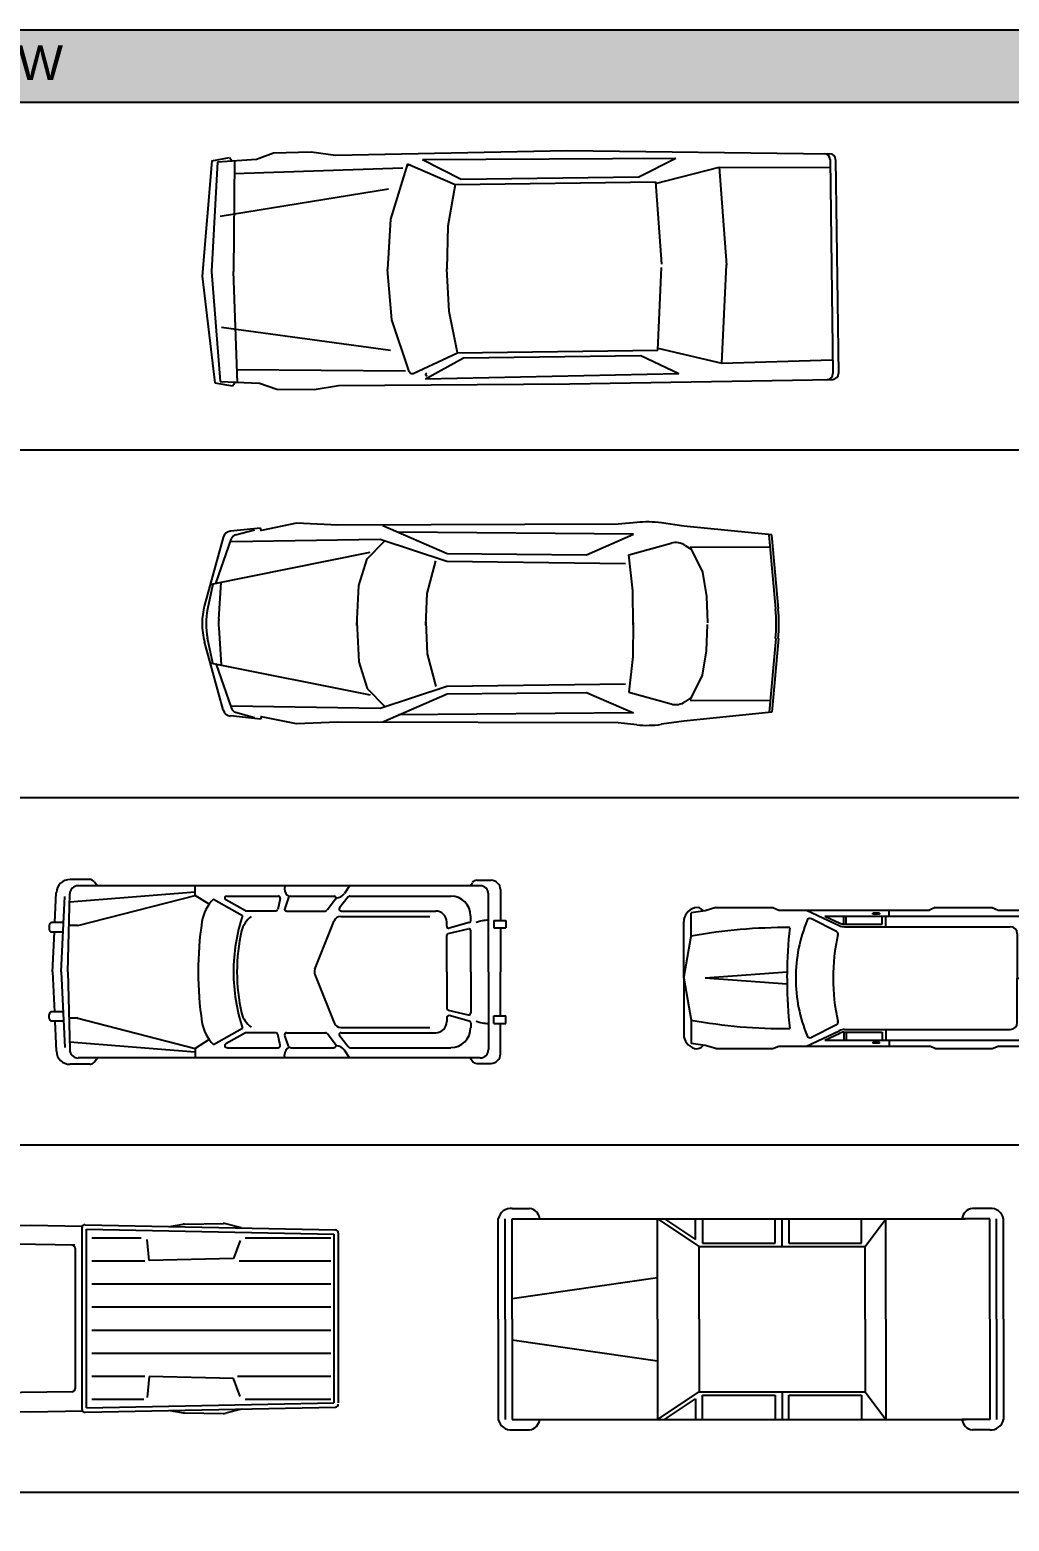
# Model space of a CAD drawing. Header units: millimetres. Extents: x 2646 to 50990, y 12226 to 40347.
# Drawn here: x 30324 to 38815, y 27421 to 40347 of the extents above; entities that cross this region are included whole.
import ezdxf

# ---------------------------------------------------------------- set-up
doc = ezdxf.new("R2010")
doc.units = ezdxf.units.MM
doc.layers.add('www.cad-blocks.net', color=7, linetype='Continuous')
doc.styles.add('ATTR', font='romans.shx', dxfattribs={"width": 0.8, "height": 1.114828})
doc.styles.get("Standard").update_dxf_attribs({"font": 'arial.ttf'})

# ---------------------------------------------------------------- blocks, each defined once
blk = doc.blocks.new('A$C72F947F0')
for p, q in [((-2.038, 0.936), (-2.124, -0.065)), ((-1.991, 0.926), (-2.042, -0.023)), ((-2.038, 0.936), (-1.885, 0.963)), ((-1.991, 0.926), (-1.651, 0.948)), ((-1.885, 0.963), (-1.864, 0.938)), ((-1.843, 0.937), (-1.852, -0.025)), ((-1.651, 0.948), (-1.503, 1.005)), ((-1.503, 1.005), (-1.179, 1.014)), ((-1.179, 1.014), (-0.967, 0.985)), ((-0.967, 0.985), (1.038, 1.025)), ((-0.343, 0.909), (-0.489, 0.43)), ((-0.343, 0.909), (0.072, 0.729)), ((-0.212, 0.947), (1.984, 0.959)), ((-0.212, 0.947), (0.124, 0.776)), ((1.038, 1.025), (3.319, 0.996)), ((1.662, 0.796), (1.984, 0.959)), ((3.322, 0.947), (3.346, -0.909)), ((3.369, 0.946), (3.394, -0.908)), ((-1.845, 0.824), (-0.382, 0.875)), ((0.124, 0.776), (1.662, 0.796)), ((1.809, 0.737), (2.36, 0.881)), ((2.36, 0.881), (3.317, 0.878)), ((2.36, 0.881), (2.424, 0.031)), ((-1.967, 0.454), (-0.507, 0.692)), ((0.072, 0.729), (0.008, 0.369)), ((0.072, 0.729), (1.808, 0.752)), ((1.808, 0.752), (1.861, 0.038)), ((-0.489, 0.43), (-0.517, -0.006)), ((0.008, 0.369), (0, 0)), ((1.827, -0.705), (1.861, 0.01)), ((2.382, -0.819), (2.424, 0.033)), ((-2.124, -0.065), (-2.012, -0.99)), ((-2.042, -0.023), (-1.966, -0.979)), ((-1.817, -0.986), (-1.852, -0.025)), ((-0.477, -0.444), (-0.517, -0.008)), ((0.018, -0.37), (0, -0.001)), ((0.091, -0.728), (0.018, -0.37)), ((-1.954, -0.507), (-0.489, -0.706)), ((-0.327, -0.892), (-0.477, -0.444)), ((-0.293, -0.907), (0.091, -0.728)), ((-0.187, -0.954), (0.144, -0.773)), ((0.091, -0.728), (1.827, -0.705)), ((0.144, -0.773), (1.682, -0.753)), ((1.682, -0.753), (2.009, -0.907)), ((1.828, -0.69), (2.382, -0.819)), ((-1.823, -0.874), (-0.359, -0.886)), ((2.382, -0.819), (3.339, -0.791)), ((-2.012, -0.99), (-1.859, -1.014)), ((-1.966, -0.979), (-1.625, -0.993)), ((-1.859, -1.014), (-1.839, -0.988)), ((-1.625, -0.993), (-1.476, -1.045)), ((-1.151, -1.046), (-0.94, -1.012)), ((-0.94, -1.012), (1.065, -0.998)), ((-0.187, -0.954), (2.009, -0.907)), ((1.065, -0.998), (3.344, -0.96)), ((-1.476, -1.045), (-1.151, -1.046))]:
    blk.add_line(p, q)
for centre, radius, start, end in [((3.271, 0.946), 0.0508, 0.7589, 89.2672), ((3.318, 0.945), 0.0508, 0.7589, 89.2672), ((-0.327, 0.874), 0.0254, 66.555, 163.016), ((-1.839, -0.025), 0.0127, 179.4593, 182.0585), ((-0.504, -0.007), 0.0127, 176.3444, 185.1734), ((0.013, 0), 0.0127, 178.75, 182.7679), ((-0.303, -0.884), 0.0254, 198.5019, 294.9628), ((-0.173, -0.917), 0.0127, 117.6971, 270.289), ((3.295, -0.91), 0.0508, 270.9731, 0.7589), ((3.343, -0.909), 0.0508, 270.9731, 0.7589)]:
    blk.add_arc(centre, radius, start, end)
blk = doc.blocks.new('A$C4A265791')
for p, q in [((-0.834, 0.812), (-1.094, 0.785)), ((-1.051, 0.752), (-0.887, 0.798)), ((-0.827, 0.784), (-0.834, 0.812)), ((-0.524, 0.854), (-0.826, 0.791)), ((-0.163, 0.838), (-0.524, 0.854)), ((2.266, 0.845), (-0.163, 0.838)), ((0.226, 0.835), (0.783, 0.592)), ((2.399, 0.758), (0.362, 0.776)), ((2.427, 0.861), (2.266, 0.845)), ((2.834, 0.829), (2.642, 0.857)), ((3.599, 0.753), (2.834, 0.829)), ((-1.158, 0.731), (-1.32, 0.143)), ((-1.221, 0.331), (-1.085, 0.721)), ((-1.087, 0.696), (0.203, 0.716)), ((0.091, 0.546), (0.242, 0.702)), ((0.203, 0.716), (0.78, 0.526)), ((1.991, 0.581), (2.399, 0.758)), ((2.359, 0.579), (2.725, 0.681)), ((2.848, 0.661), (2.898, 0.628)), ((2.889, 0.647), (3.581, 0.65)), ((2.889, 0.647), (2.996, 0.431)), ((3.632, 0.113), (3.576, 0.752)), ((3.655, 0.113), (3.599, 0.753)), ((-1.273, 0.323), (0.117, 0.603)), ((0.019, 0.315), (0.091, 0.546)), ((0.61, 0.245), (0.684, 0.528)), ((0.78, 0.526), (2.331, 0.504)), ((0.783, 0.592), (1.991, 0.581)), ((2.392, 0.269), (2.359, 0.579)), ((2.996, 0.431), (3.033, 0.219)), ((-1.247, 0.327), (-1.294, 0.11)), ((-1.197, 0.021), (-1.177, 0.341)), ((0, -0.032), (0.019, 0.315)), ((2.396, -0.026), (2.392, 0.269)), ((0.599, -0.029), (0.61, 0.245)), ((3.033, 0.219), (3.042, -0.009)), ((0, 0), (0.019, -0.348)), ((-1.197, -0.053), (-1.177, -0.374)), ((0.599, -0.003), (0.61, -0.277)), ((2.396, -0.007), (2.392, -0.301)), ((3.033, -0.251), (3.042, -0.023)), ((-1.158, -0.763), (-1.32, -0.175)), ((-1.247, -0.36), (-1.294, -0.142)), ((2.996, -0.463), (3.033, -0.251)), ((3.632, -0.145), (3.576, -0.784)), ((3.655, -0.145), (3.599, -0.785)), ((-1.273, -0.355), (0.117, -0.635)), ((-1.221, -0.363), (-1.085, -0.753)), ((0.019, -0.348), (0.091, -0.578)), ((0.61, -0.277), (0.684, -0.56)), ((2.392, -0.301), (2.359, -0.611)), ((2.889, -0.68), (2.996, -0.463)), ((0.091, -0.578), (0.242, -0.734)), ((0.203, -0.748), (0.78, -0.559)), ((0.226, -0.867), (0.783, -0.624)), ((0.78, -0.559), (2.331, -0.537)), ((0.783, -0.624), (1.991, -0.613)), ((1.991, -0.613), (2.399, -0.791)), ((2.359, -0.611), (2.725, -0.713)), ((-1.087, -0.728), (0.203, -0.748)), ((2.848, -0.693), (2.898, -0.66)), ((2.889, -0.68), (3.581, -0.682)), ((-0.834, -0.844), (-1.094, -0.817)), ((-1.051, -0.784), (-0.887, -0.83)), ((-0.827, -0.816), (-0.834, -0.844)), ((-0.524, -0.886), (-0.826, -0.823)), ((-0.163, -0.871), (-0.524, -0.886)), ((2.266, -0.877), (-0.163, -0.871)), ((2.399, -0.791), (0.362, -0.808)), ((2.427, -0.893), (2.266, -0.877)), ((2.834, -0.861), (2.642, -0.889)), ((3.599, -0.785), (2.834, -0.861))]:
    blk.add_line(p, q)
for centre, radius, start, end in [((-1.086, 0.711), 0.075, 95.8102, 164.6615), ((2.515, -0.035), 0.9, 81.9284, 95.6257), ((-1.038, 0.704), 0.05, 105.4862, 160.7894), ((2.765, 0.536), 0.15, 56.2641, 105.5306), ((-0.741, -0.016), 0.6, 164.6615, 195.3385), ((-0.707, -0.016), 0.6, 167.9052, 192.0948), ((-0.598, -0.016), 0.6, 176.4735, 183.5265), ((2.137, -0.016), 1.5, 355.0592, 4.9408), ((2.16, -0.016), 1.5, 355.0592, 4.9408), ((-1.086, -0.743), 0.075, 195.3385, 264.1898), ((-1.038, -0.736), 0.05, 199.2106, 254.5138), ((2.765, -0.568), 0.15, 254.4694, 303.7359), ((2.515, 0.002), 0.9, 264.3743, 278.0716)]:
    blk.add_arc(centre, radius, start, end)
blk = doc.blocks.new('A$C51CD6462')
at = {"linetype": 'Continuous'}
for p, q in [((-2.069, 0.824), (-2.24, 0.824)), ((-2.032, 0.806), (-2.003, 0.77)), ((1.23, 0.77), (1.248, 0.796)), ((1.287, 0.817), (1.41, 0.817)), ((-2.371, 0.45), (-2.359, 0.71)), ((-2.317, 0.023), (-2.286, 0.677)), ((-2.26, 0.023), (-2.242, 0.699)), ((-2.244, 0.629), (-1.156, 0.717)), ((-2.173, 0.426), (-1.156, 0.686)), ((1.316, 0.77), (-2.17, 0.77)), ((-1.156, 0.686), (-1.156, 0.77)), ((-1.034, 0.61), (-1.156, 0.686)), ((-0.997, 0.652), (-0.744, 0.513)), ((-0.72, 0.553), (-0.889, 0.648)), ((-0.881, 0.68), (-0.434, 0.68)), ((-0.417, 0.659), (-0.44, 0.564)), ((-0.379, 0.77), (-0.38, 0.743)), ((-0.346, 0.668), (-0.379, 0.573)), ((-0.33, 0.68), (0.049, 0.68)), ((0.062, 0.652), (-0.012, 0.557)), ((0.172, 0.673), (0.097, 0.578)), ((0.183, 0.77), (0.139, 0.703)), ((0.186, 0.68), (1.061, 0.68)), ((1.388, 0.023), (1.388, 0.698)), ((1.491, 0.736), (1.491, 0.469)), ((-0.457, 0.55), (-0.712, 0.55)), ((-0.363, 0.55), (-0.026, 0.55)), ((0.11, 0.55), (0.93, 0.55)), ((-2.421, 0.426), (-2.421, 0.392)), ((-2.297, 0.45), (-2.397, 0.45)), ((-2.173, 0.426), (-2.25, 0.426)), ((-0.117, 0.046), (0.049, 0.465)), ((0.107, 0.504), (0.879, 0.504)), ((1.026, 0.42), (1.026, 0.454)), ((1.039, 0.355), (1.213, 0.396)), ((1.221, 0.451), (1.047, 0.403)), ((1.234, 0.468), (1.234, 0.508)), ((1.435, 0.469), (1.539, 0.469)), ((1.435, 0.469), (1.435, 0.405)), ((1.435, 0.405), (1.539, 0.405)), ((1.491, 0.405), (1.491, 0.023)), ((1.539, 0.469), (1.539, 0.405)), ((-2.301, 0.368), (-2.397, 0.368)), ((-2.391, 0.023), (-2.375, 0.368)), ((1.026, 0.023), (1.026, 0.339)), ((1.234, 0.023), (1.234, 0.379)), ((-2.391, 0.023), (-2.375, -0.322)), ((-2.317, 0.023), (-2.286, -0.631)), ((-2.26, 0.023), (-2.242, -0.653)), ((1.026, 0.023), (1.026, -0.292)), ((1.234, 0.023), (1.234, -0.332)), ((1.388, 0.023), (1.388, -0.651)), ((1.491, -0.358), (1.491, 0.023)), ((-0.117, 0), (0.049, -0.418)), ((-2.421, -0.379), (-2.421, -0.346)), ((-2.301, -0.322), (-2.397, -0.322)), ((-2.173, -0.379), (-2.25, -0.379)), ((-2.173, -0.379), (-1.156, -0.64)), ((1.026, -0.373), (1.026, -0.408)), ((1.039, -0.309), (1.213, -0.349)), ((1.221, -0.405), (1.047, -0.356)), ((1.435, -0.358), (1.539, -0.358)), ((1.435, -0.423), (1.435, -0.358)), ((1.539, -0.423), (1.539, -0.358)), ((-2.297, -0.404), (-2.397, -0.404)), ((-2.371, -0.404), (-2.359, -0.664)), ((-0.997, -0.606), (-0.744, -0.466)), ((-0.72, -0.506), (-0.889, -0.601)), ((-0.457, -0.504), (-0.712, -0.504)), ((-0.417, -0.612), (-0.44, -0.517)), ((-0.363, -0.504), (-0.026, -0.504)), ((0.062, -0.606), (-0.012, -0.51)), ((0.107, -0.458), (0.879, -0.458)), ((0.11, -0.504), (0.93, -0.504)), ((1.234, -0.421), (1.234, -0.461)), ((1.435, -0.423), (1.539, -0.423)), ((1.491, -0.689), (1.491, -0.423)), ((-2.244, -0.583), (-1.156, -0.671)), ((-1.034, -0.563), (-1.156, -0.64)), ((-1.156, -0.64), (-1.156, -0.723)), ((-0.881, -0.634), (-0.434, -0.634)), ((-0.346, -0.622), (-0.379, -0.527)), ((-0.33, -0.634), (0.049, -0.634)), ((0.172, -0.627), (0.097, -0.532)), ((0.186, -0.634), (1.061, -0.634)), ((1.316, -0.723), (-2.17, -0.723)), ((-2.032, -0.76), (-2.003, -0.723)), ((-0.379, -0.723), (-0.38, -0.696)), ((0.183, -0.723), (0.139, -0.656)), ((1.23, -0.723), (1.248, -0.75)), ((1.287, -0.77), (1.41, -0.77)), ((-2.069, -0.778), (-2.24, -0.778))]:
    blk.add_line(p, q, dxfattribs=at)
for centre, radius, start, end in [((-2.24, 0.705), 0.119, 90, 177.3745), ((-2.069, 0.777), 0.0466, 38.154, 90), ((1.287, 0.77), 0.0471, 90, 145.6933), ((1.41, 0.736), 0.0811, 360, 90), ((-2.17, 0.697), 0.0725, 90, 178.5036), ((-0.757, 0.406), 0.344, 134.2719, 171.4392), ((-0.881, 0.663), 0.0172, 90, 240.658), ((-0.434, 0.663), 0.0172, 346.4049, 90), ((-0.309, 0.74), 0.071, 177.8824, 244.0549), ((-0.33, 0.663), 0.0172, 90, 160.6566), ((0.049, 0.663), 0.0172, 322.0618, 90), ((0.067, 0.751), 0.0866, 269.2085, 326.5158), ((0.186, 0.663), 0.0172, 90, 141.5464), ((1.061, 0.508), 0.172, 360, 90), ((1.316, 0.698), 0.0718, 360, 90), ((-0.712, 0.568), 0.0172, 240.658, 270), ((-0.457, 0.568), 0.0172, 270, 346.4049), ((-0.363, 0.568), 0.0172, 160.6566, 270), ((-0.026, 0.568), 0.0172, 270, 322.0618), ((0.11, 0.568), 0.0172, 141.5464, 270), ((0.93, 0.454), 0.0959, 360, 90), ((-2.397, 0.426), 0.0241, 90, 180), ((-2.397, 0.392), 0.0241, 180, 270), ((1.789, 0.023), 2.918, 171.4392, 180), ((0.735, 0.023), 1.558, 161.6863, 180), ((-0.529, 0.317), 0.233, 127.0417, 164.6932), ((0.107, 0.441), 0.063, 90, 158.3549), ((1.043, 0.42), 0.0172, 180, 285.4886), ((1.217, 0.379), 0.0172, 360, 103.0509), ((1.217, 0.468), 0.0172, 285.4886, 360), ((1.388, 0.179), 0.292, 90, 111.8545), ((0.857, 0.023), 1.65, 167.5645, 180), ((1.043, 0.339), 0.0172, 103.0509, 180), ((1.789, 0.023), 2.918, 180, 188.5608), ((0.735, 0.023), 1.558, 180, 198.3137), ((0.857, 0.023), 1.65, 180, 192.4355), ((-0.059, 0.023), 0.063, 158.3549, 201.6451), ((-2.397, -0.346), 0.0241, 90, 180), ((-2.397, -0.379), 0.0241, 180, 270), ((-0.529, -0.271), 0.233, 195.3068, 232.9583), ((1.043, -0.292), 0.0172, 180, 256.9491), ((1.043, -0.373), 0.0172, 74.5114, 180), ((1.217, -0.332), 0.0172, 256.9491, 360), ((-0.757, -0.36), 0.344, 188.5608, 225.7281), ((-0.712, -0.521), 0.0172, 90, 119.342), ((-0.457, -0.521), 0.0172, 13.5951, 90), ((-0.363, -0.521), 0.0172, 90, 199.3434), ((-0.026, -0.521), 0.0172, 37.9382, 90), ((0.107, -0.395), 0.063, 201.6451, 270), ((0.11, -0.521), 0.0172, 90, 218.4536), ((0.93, -0.408), 0.0959, 270, 360), ((1.061, -0.461), 0.172, 270, 360), ((1.217, -0.421), 0.0172, 360, 74.5114), ((1.388, -0.132), 0.292, 248.1455, 270), ((-0.881, -0.616), 0.0172, 119.342, 270), ((-0.434, -0.616), 0.0172, 270, 13.5951), ((-0.309, -0.694), 0.071, 115.9451, 182.1176), ((-0.33, -0.616), 0.0172, 199.3434, 270), ((0.049, -0.616), 0.0172, 270, 37.9382), ((0.067, -0.704), 0.0866, 33.4842, 90.7915), ((0.186, -0.616), 0.0172, 218.4536, 270), ((-2.24, -0.659), 0.119, 182.6255, 270), ((-2.17, -0.651), 0.0725, 181.4964, 270), ((-2.069, -0.731), 0.0466, 270, 321.846), ((1.287, -0.723), 0.0471, 214.3067, 270), ((1.316, -0.651), 0.0718, 270, 360), ((1.41, -0.689), 0.0811, 270, 360)]:
    blk.add_arc(centre, radius, start, end, dxfattribs=at)
at = {"style": 'ATTR', "width": 0.8, "flags": 9}
blk.add_attdef('ESTCODE', (-2.391, 0.023), '', height=0.00083, rotation=180, dxfattribs=at)
blk = doc.blocks.new('A$C348C77DD')
at = {"linetype": 'Continuous'}
for p, q in [((-1.109, 0.584), (-1.229, 0.567)), ((-1.229, 0.363), (-1.229, 0.567)), ((-1.017, 0.611), (-1.109, 0.584)), ((-1.017, 0.611), (-0.522, 0.611)), ((-0.522, 0.611), (-0.471, 0.589)), ((-0.471, 0.589), (0.835, 0.589)), ((-0.229, 0.589), (0.054, 0.456)), ((-0.072, 0.538), (1.696, 0.538)), ((-0.072, 0.538), (0.06, 0.476)), ((0.094, 0.468), (0.094, 0.538)), ((0.115, 0.468), (0.115, 0.538)), ((0.402, 0.564), (0.346, 0.564)), ((0.346, 0.555), (0.346, 0.564)), ((0.402, 0.555), (0.346, 0.555)), ((0.402, 0.564), (0.402, 0.555)), ((0.427, 0.468), (0.427, 0.538)), ((0.457, 0.446), (0.457, 0.538)), ((0.486, 0.538), (0.486, 0.589)), ((0.886, 0.611), (0.835, 0.589)), ((0.886, 0.611), (1.381, 0.611)), ((1.381, 0.611), (1.432, 0.589)), ((1.432, 0.589), (1.646, 0.589)), ((1.65, 0.589), (1.68, 0.609)), ((1.826, 0.533), (1.826, 0.4)), ((-1.294, 0), (-1.294, 0.487)), ((0.029, 0.404), (-0.187, 0.515)), ((0.094, 0.468), (0.427, 0.468)), ((0.099, 0.446), (1.537, 0.446)), ((1.643, 0.386), (1.704, 0.401)), ((1.773, 0), (1.773, 0.462)), ((1.773, 0.417), (1.826, 0.417)), ((-1.294, 0), (-1.229, 0.363)), ((1.597, 0.385), (1.597, 0)), ((1.625, 0.073), (1.625, 0.363)), ((1.734, 0.378), (1.734, 0.073)), ((1.773, 0.357), (1.82, 0.357)), ((-0.399, 0.051), (-1.108, 0)), ((-0.399, 0), (-0.399, 0.032)), ((1.71, 0.049), (1.649, 0.049)), ((-1.294, 0), (-1.229, -0.363)), ((-1.294, 0), (-1.294, -0.487)), ((-0.399, -0.051), (-1.108, 0)), ((-0.399, 0), (-0.399, -0.032)), ((1.597, -0.385), (1.597, 0)), ((1.597, 0), (1.773, 0)), ((1.625, -0.073), (1.625, -0.363)), ((1.71, -0.049), (1.649, -0.049)), ((1.734, -0.378), (1.734, -0.073)), ((1.773, 0), (1.773, -0.462)), ((-1.229, -0.363), (-1.229, -0.567)), ((1.643, -0.386), (1.704, -0.401)), ((1.773, -0.357), (1.82, -0.357)), ((-0.229, -0.589), (0.054, -0.456)), ((0.029, -0.404), (-0.187, -0.515)), ((-0.072, -0.538), (0.06, -0.476)), ((0.094, -0.468), (0.427, -0.468)), ((0.094, -0.468), (0.094, -0.538)), ((0.099, -0.446), (1.537, -0.446)), ((0.115, -0.468), (0.115, -0.538)), ((0.427, -0.468), (0.427, -0.538)), ((0.457, -0.446), (0.457, -0.538)), ((1.773, -0.417), (1.826, -0.417)), ((1.826, -0.533), (1.826, -0.4)), ((-1.109, -0.584), (-1.229, -0.567)), ((-1.017, -0.611), (-1.109, -0.584)), ((-1.017, -0.611), (-0.522, -0.611)), ((-0.522, -0.611), (-0.471, -0.589)), ((-0.471, -0.589), (0.835, -0.589)), ((-0.072, -0.538), (1.696, -0.538)), ((0.402, -0.555), (0.346, -0.555)), ((0.346, -0.555), (0.346, -0.564)), ((0.402, -0.564), (0.346, -0.564)), ((0.402, -0.564), (0.402, -0.555)), ((0.486, -0.538), (0.486, -0.589)), ((0.886, -0.611), (0.835, -0.589)), ((0.886, -0.611), (1.381, -0.611)), ((1.381, -0.611), (1.432, -0.589)), ((1.432, -0.589), (1.646, -0.589)), ((1.65, -0.589), (1.68, -0.609))]:
    blk.add_line(p, q, dxfattribs=at)
for centre, radius, start, end in [((-1.167, 0.487), 0.127, 106.2582, 180), ((-1.182, 0.539), 0.0728, 36.277, 106.2582), ((-0.199, 0.491), 0.0264, 62.8822, 157.4274), ((1.646, 0.462), 0.127, 360, 90), ((1.733, 0.533), 0.0932, 360, 124.7332), ((1.696, 0.46), 0.0777, 360, 90), ((-0.405, -4.193), 4.631, 89.636, 100.2554), ((3.12, 0.032), 3.519, 173.3861, 180), ((0.993, -0.004), 1.317, 157.4274, 179.8125), ((0.017, 0.38), 0.0264, 347.0033, 62.8822), ((0.099, 0.552), 0.106, 244.7897, 270), ((0.094, 0.548), 0.0793, 244.7897, 270), ((1.537, 0.385), 0.0607, 360, 90), ((1.71, 0.378), 0.0238, 360, 103.4785), ((1.657, 0.4), 0.17, 313.611, 360), ((1.665, 0), 1.665, 167.0033, 180), ((1.649, 0.363), 0.0238, 103.4785, 180), ((0.993, 0.004), 1.317, 180.1875, 202.5726), ((1.665, 0), 1.665, 180, 192.9967), ((1.649, 0.073), 0.0238, 180, 270), ((1.71, 0.073), 0.0238, 270, 360), ((3.12, -0.032), 3.519, 180, 186.6139), ((1.649, -0.073), 0.0238, 90, 180), ((1.71, -0.073), 0.0238, 360, 90), ((-0.405, 4.193), 4.631, 259.7446, 270.364), ((0.017, -0.38), 0.0264, 297.1178, 12.9967), ((1.537, -0.385), 0.0607, 270, 360), ((1.649, -0.363), 0.0238, 180, 256.5214), ((1.71, -0.378), 0.0238, 256.5214, 360), ((1.657, -0.4), 0.17, 360, 46.389), ((-1.167, -0.487), 0.127, 180, 253.7418), ((-0.199, -0.491), 0.0264, 202.5726, 297.1178), ((0.099, -0.552), 0.106, 90, 115.2103), ((0.094, -0.548), 0.0793, 90, 115.2103), ((1.646, -0.462), 0.127, 270, 360), ((1.696, -0.46), 0.0777, 270, 360), ((-1.182, -0.539), 0.0728, 253.7418, 323.723), ((1.733, -0.533), 0.0932, 235.2668, 360)]:
    blk.add_arc(centre, radius, start, end, dxfattribs=at)
for points in [[(0.346, 0.555), (0.346, 0.564), (0.402, 0.555), (0.402, 0.564)], [(0.346, -0.555), (0.346, -0.564), (0.402, -0.555), (0.402, -0.564)]]:
    blk.add_solid(points, dxfattribs=at)
at = {"style": 'ATTR', "width": 0.8, "flags": 9}
blk.add_attdef('ESTCODE', (-1.294, 0), '', height=0.000658, rotation=180, dxfattribs=at)
blk = doc.blocks.new('A$C39314826')
for p, q in [((-0.81, 0.48008), (-0.735, 0.48008)), ((1.26, 0.48008), (1.185, 0.48008)), ((-0.87, 0.00016), (-0.87, 0.43558)), ((-0.84, 0.00008), (-0.84, 0.43508)), ((-0.81, 0.00016), (-0.81, 0.43438)), ((-0.80996, 0.43508), (-0.69, 0.43508)), ((-0.69, 0.43508), (1.155, 0.43508)), ((-0.18, 0.00008), (-0.18, 0.43508)), ((-0.18, 0.43508), (0, 0.31508)), ((-0.15, 0.43508), (-0.015, 0.34508)), ((-0.015, 0.34508), (-0.015, 0.43508)), ((0.015, 0.43508), (0.015, 0.33008)), ((0.33, 0.33008), (0.33, 0.43508)), ((0.36, 0.31508), (0.36, 0.43508)), ((0.39, 0.43508), (0.39, 0.33008)), ((0.705, 0.33008), (0.705, 0.43508)), ((0.72, 0.31508), (0.81, 0.43508)), ((0.81, 0.00008), (0.81, 0.43508)), ((1.25996, 0.43508), (1.14, 0.43508)), ((1.26, 0.00016), (1.26, 0.43438)), ((1.29, 0.00008), (1.29, 0.43508)), ((1.32, 0.00016), (1.32, 0.43558)), ((0.015, 0.33008), (0.33, 0.33008)), ((0.39, 0.33008), (0.705, 0.33008)), ((0, 0.31508), (0.72, 0.31508)), ((0, 0.00008), (0, 0.31508)), ((0.72, 0.00008), (0.72, 0.31508)), ((-0.81, 0.09008), (-0.18, 0.18008)), ((-0.84, 0.00008), (-0.84, -0.43492)), ((-0.18, 0.00008), (-0.18, -0.43492)), ((0, 0.00008), (0, -0.31492)), ((0.72, 0.00008), (0.72, -0.31492)), ((0.81, 0.00008), (0.81, -0.43492)), ((1.29, 0.00008), (1.29, -0.43492)), ((-0.87, 0), (-0.87, -0.43542)), ((-0.81, 0), (-0.81, -0.43422)), ((1.26, 0), (1.26, -0.43422)), ((1.32, 0), (1.32, -0.43542)), ((-0.81, -0.08992), (-0.18, -0.17992)), ((-0.18, -0.43492), (0, -0.31492)), ((0, -0.31492), (0.72, -0.31492)), ((0.36, -0.31492), (0.36, -0.43492)), ((0.72, -0.31492), (0.81, -0.43492)), ((-0.15, -0.43492), (-0.015, -0.34492)), ((-0.015, -0.34492), (-0.015, -0.43492)), ((0.015, -0.43492), (0.015, -0.32992)), ((0.015, -0.32992), (0.33, -0.32992)), ((0.33, -0.32992), (0.33, -0.43492)), ((0.39, -0.32992), (0.705, -0.32992)), ((0.39, -0.43492), (0.39, -0.32992)), ((0.705, -0.32992), (0.705, -0.43492)), ((-0.80996, -0.43492), (-0.69, -0.43492)), ((-0.69, -0.43492), (1.155, -0.43492)), ((1.25996, -0.43492), (1.14, -0.43492)), ((-0.81, -0.47992), (-0.735, -0.47992)), ((1.26, -0.47992), (1.185, -0.47992))]:
    blk.add_line(p, q)
for centre, radius, start, end in [((-0.81432, 0.42334), 0.0569, 85.64554, 168.0943), ((-0.7425, 0.42758), 0.05303, 8.130111, 81.86996), ((1.1925, 0.42758), 0.05303, 98.13004, 171.8699), ((1.26432, 0.42334), 0.0569, 11.90574, 94.35446), ((-0.81432, -0.42318), 0.0569, 191.9057, 274.3545), ((-0.7425, -0.42742), 0.05303, 278.13, 351.8699), ((1.1925, -0.42742), 0.05303, 188.1301, 261.87), ((1.26432, -0.42318), 0.0569, 265.6455, 348.0943)]:
    blk.add_arc(centre, radius, start, end)
at = {"style": 'ATTR', "width": 0.8, "flags": 9}
blk.add_attdef('ESTCODE', (-0.81, -0.47992), '', height=0.000438, dxfattribs=at)
blk = doc.blocks.new('A$C7B90696E')
for p, q in [((-2.247, 0.753), (-1.702, 0.837)), ((-1.702, 0.837), (-1.166, 0.802)), ((-1.166, 0.802), (-0.387, 0.81)), ((-0.387, 0.81), (0.061, 0.801)), ((0.061, -0.788), (0.061, 0.801)), ((0.087, 0.813), (2.258, 0.768)), ((0.821, 0.798), (0.938, 0.817)), ((0.949, 0.818), (1.286, 0.823)), ((1.442, 0.785), (1.307, 0.821)), ((-2.327, 0.395), (-2.268, 0.732)), ((-1.379, 0.704), (-1.43, 0.303)), ((-1.124, 0.741), (-1.227, 0.47)), ((-0.751, 0.644), (-1.124, 0.741)), ((-0.753, 0.647), (-0.802, 0.359)), ((-0.001, 0.635), (-0.753, 0.647)), ((0.099, 0.775), (2.245, 0.73)), ((0.099, -0.775), (0.099, 0.775)), ((0.147, 0.7), (0.573, 0.7)), ((0.643, 0.502), (0.625, 0.684)), ((1.431, 0.677), (1.375, 0.521)), ((1.474, 0.7), (2.218, 0.7)), ((2.245, 0.73), (2.245, -0.73)), ((2.282, 0.743), (2.282, -0.73)), ((-1.313, 0.575), (-2.286, 0.345)), ((0, 0.61), (0, -0.61)), ((1.375, 0.521), (0.643, 0.502)), ((0.147, 0.5), (0.606, 0.5)), ((1.424, 0.5), (2.218, 0.5)), ((-2.348, 0), (-2.335, 0.316)), ((-1.265, 0.306), (-1.289, 0.007)), ((0.147, 0.3), (2.218, 0.3)), ((-0.811, 0.256), (-0.81, -0.015)), ((-2.348, 0), (-2.335, -0.316)), ((-0.811, -0.256), (-0.81, 0.015)), ((0.147, 0.1), (2.218, 0.1)), ((-1.265, -0.306), (-1.289, -0.007)), ((0.147, -0.1), (2.218, -0.1)), ((-1.313, -0.575), (-2.286, -0.345)), ((-1.379, -0.704), (-1.43, -0.303)), ((-0.753, -0.647), (-0.802, -0.359)), ((0.147, -0.3), (2.218, -0.3)), ((-2.327, -0.395), (-2.268, -0.732)), ((-1.124, -0.741), (-1.227, -0.47)), ((0.147, -0.5), (0.606, -0.5)), ((0.643, -0.502), (0.625, -0.684)), ((1.375, -0.521), (0.643, -0.502)), ((1.408, -0.5), (2.218, -0.5)), ((-0.751, -0.644), (-1.124, -0.741)), ((-0.025, -0.635), (-0.753, -0.647)), ((1.431, -0.677), (1.375, -0.521)), ((-2.247, -0.753), (-1.702, -0.837)), ((0.087, -0.813), (2.258, -0.768)), ((0.099, -0.775), (2.245, -0.73)), ((0.147, -0.7), (0.598, -0.7)), ((1.474, -0.7), (2.218, -0.7)), ((-1.702, -0.837), (-1.166, -0.802)), ((-1.166, -0.802), (-0.387, -0.81)), ((-0.387, -0.81), (0.069, -0.801)), ((0.821, -0.798), (0.938, -0.817)), ((0.949, -0.818), (1.286, -0.823)), ((1.442, -0.785), (1.307, -0.821))]:
    blk.add_line(p, q)
for centre, radius, start, end in [((0.086, 0.788), 0.025, 88.8038, 180), ((0.951, 0.743), 0.075, 90.8398, 99.5481), ((1.287, 0.748), 0.075, 75.0266, 90.8398), ((-2.243, 0.728), 0.025, 98.8162, 170.103), ((2.257, 0.743), 0.025, 0, 88.8038), ((-0.025, 0.61), 0.025, 359.9392, 89.0846), ((-1.736, 0.292), 0.6, 170.103, 177.7232), ((-0.667, 0.256), 0.6, 159.1096, 175.2601), ((0.95, 0), 2.4, 172.7371, 187.2629), ((-0.211, 0.258), 0.6, 170.3377, 180.2366), ((-0.211, -0.258), 0.6, 179.7634, 189.6623), ((-1.736, -0.292), 0.6, 182.2768, 189.897), ((-0.667, -0.256), 0.6, 184.7399, 200.8904), ((-0.025, -0.61), 0.025, 270.9154, 0.0608), ((-2.243, -0.728), 0.025, 189.897, 261.1838), ((2.257, -0.743), 0.025, 271.1962, 0), ((0.086, -0.788), 0.025, 180, 271.1962), ((0.951, -0.743), 0.075, 260.4519, 269.1602), ((1.287, -0.748), 0.075, 269.1602, 284.9734)]:
    blk.add_arc(centre, radius, start, end)
blk = doc.blocks.new('FORMAT')
at = {"layer": 'www.cad-blocks.net', "true_color": 0x546d8e}
h = blk.add_hatch(color=155, dxfattribs=at)
h.set_gradient(color1=(68, 68, 68), color2=(84, 109, 142), tint=1)
h.paths.add_polyline_path([(4883, 40347), (4883, 39719), (50990, 39719), (50990, 40347)])
at = {"layer": 'www.cad-blocks.net', "color": 155, "true_color": 0x546d8e}
for p, q in [((4883, 40347), (50990, 40347)), ((4883, 39719), (50990, 39719)), ((4883, 39719), (50990, 39719)), ((5773, 36707), (50990, 36707)), ((5773, 33695), (50990, 33695)), ((5773, 30684), (50990, 30684)), ((5773, 27672), (50990, 27672))]:
    blk.add_line(p, q, dxfattribs=at)
blk.add_lwpolyline([(50990, 12614), (5773, 12614), (5773, 39719), (50990, 39719)], close=True, dxfattribs=at)
at = {"layer": 'www.cad-blocks.net', "insert": (26514, 40212), "char_height": 300, "attachment_point": 1}
blk.add_mtext_dynamic_manual_height_columns('{\\C255;\\c16777215;CARS IN PLAN VIEW}', width=25984.47, gutter_width=12.5, heights=[0], dxfattribs=at)

msp = doc.modelspace()

# ---------------------------------------------------------------- block references
for name, p, xscale, yscale, zscale in [('A$C72F947F0', (33941, 38277), 1000, 1000, 1000), ('A$C4A265791', (33159, 35217), 1000, 1000, 1000), ('A$C51CD6462', (32913, 32159), 1000, 1000, 1000), ('A$C348C77DD', (37288, 32128), 1000, 1000, 1000), ('A$C39314826', (36126, 29172), 2000, 2000, 2000), ('A$C7B90696E', (30716, 29178), 1000, 1000, 1000)]:
    msp.add_blockref(name, p, dxfattribs=dict(xscale=xscale, yscale=yscale, zscale=zscale))
at = {"layer": 'www.cad-blocks.net'}
msp.add_blockref('FORMAT', (0, 0), dxfattribs=at)

doc.saveas('drawing.dxf')
